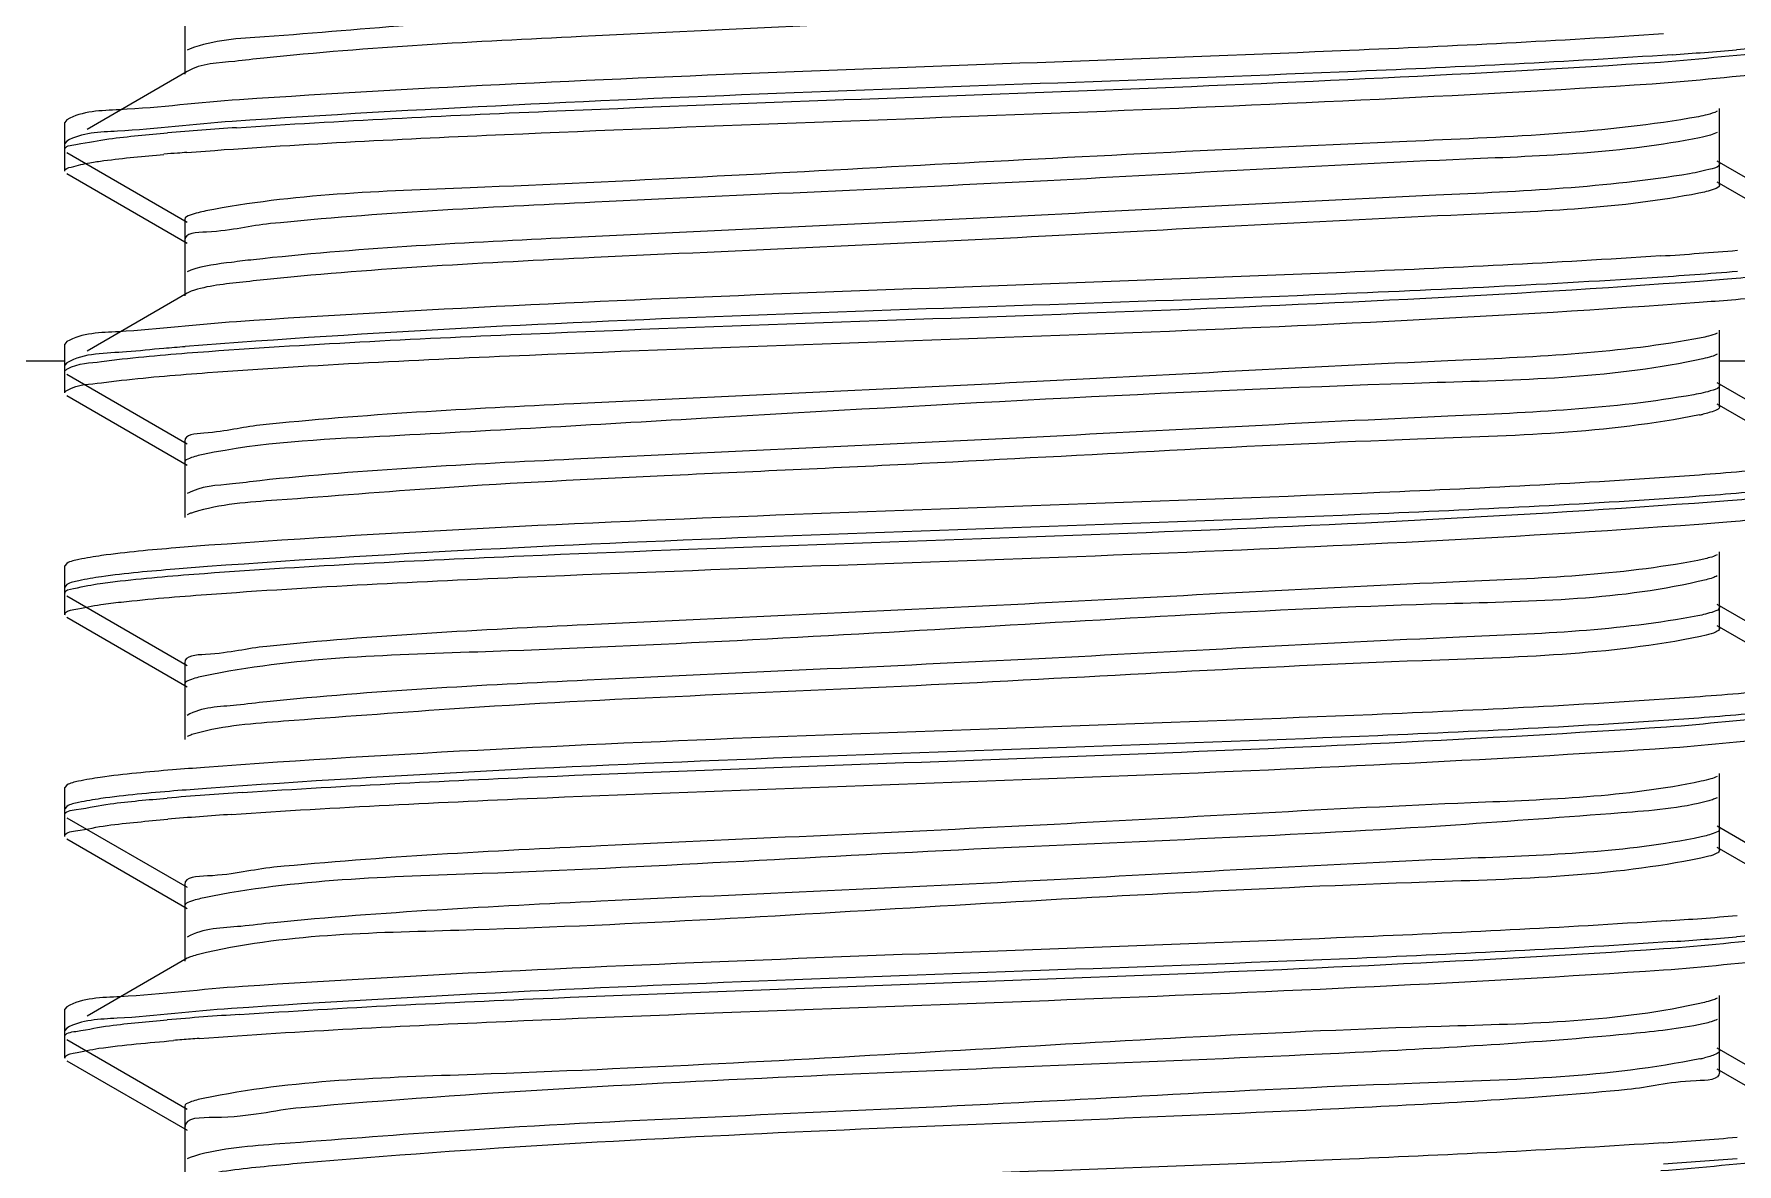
# Model space of a CAD drawing. Extents: x -409572 to -157272, y 600795 to 878326.
# Drawn here: x -396939.8 to -396825.6, y 822254.5 to 822330.3 of the extents above; entities that cross this region are included whole.
import ezdxf

# ---------------------------------------------------------------- set-up
doc = ezdxf.new("R2010")
doc.units = 0
doc.header["$LTSCALE"] = 1000
doc.header["$MEASUREMENT"] = 0
doc.layers.get('0').update_dxf_attribs({"linetype": 'CONTINUOUS'})

msp = doc.modelspace()

# ---------------------------------------------------------------- linework, layer by layer
at = {"linetype": 'CONTINUOUS'}
for p, q in [((-396929.69, 822332.75), (-396929.69, 822329.03)), ((-396929.69, 822331.32), (-396929.69, 822327.6)), ((-396929.32, 822329.31), (-396929.52, 822329.21)), ((-396929.52, 822327.79), (-396936.24, 822323.9)), ((-396826.73, 822321.58), (-396826.73, 822325.3)), ((-396937.6, 822324.54), (-396937.74, 822324.37)), ((-396937.74, 822322.51), (-396937.74, 822324.37)), ((-396937.74, 822322.51), (-396937.74, 822324.37)), ((-396826.73, 822320.16), (-396826.73, 822323.88)), ((-396937.6, 822323.11), (-396937.74, 822322.95)), ((-396937.74, 822321.09), (-396937.74, 822322.95)), ((-396937.74, 822321.09), (-396937.74, 822322.95)), ((-396937.6, 822322.35), (-396929.52, 822317.67)), ((-396818.82, 822317.1), (-396826.9, 822321.77)), ((-396937.6, 822320.93), (-396929.52, 822316.25)), ((-396818.82, 822315.67), (-396826.9, 822320.35)), ((-396929.69, 822317.86), (-396929.69, 822314.14)), ((-396929.69, 822316.44), (-396929.69, 822312.72)), ((-396929.28, 822314.44), (-396929.52, 822314.33)), ((-396929.52, 822312.91), (-396936.24, 822309.02)), ((-396929.25, 822313.03), (-396929.52, 822312.91)), ((-396826.73, 822306.7), (-396826.73, 822310.42)), ((-396937.6, 822309.65), (-396937.74, 822309.49)), ((-396937.74, 822307.63), (-396937.74, 822309.49)), ((-396937.74, 822307.63), (-396937.74, 822309.49)), ((-396826.73, 822305.28), (-396826.73, 822309)), ((-396937.74, 822308.34), (-397030.76, 822308.34)), ((-396937.6, 822308.23), (-396937.74, 822308.07)), ((-396937.74, 822306.21), (-396937.74, 822308.07)), ((-396937.74, 822306.21), (-396937.74, 822308.07)), ((-396725.66, 822308.34), (-396826.73, 822308.34)), ((-396937.6, 822307.47), (-396929.52, 822302.79)), ((-396818.82, 822302.21), (-396826.9, 822306.89)), ((-396937.6, 822306.04), (-396929.52, 822301.37)), ((-396818.82, 822300.79), (-396826.9, 822305.46)), ((-396929.69, 822302.98), (-396929.69, 822299.26)), ((-396929.69, 822301.56), (-396929.69, 822297.84)), ((-396826.73, 822291.82), (-396826.73, 822295.54)), ((-396937.6, 822294.77), (-396937.74, 822294.61)), ((-396937.74, 822292.75), (-396937.74, 822294.61)), ((-396937.74, 822292.75), (-396937.74, 822294.61)), ((-396826.73, 822290.39), (-396826.73, 822294.11)), ((-396937.6, 822293.35), (-396937.74, 822293.18)), ((-396937.74, 822291.32), (-396937.74, 822293.18)), ((-396937.74, 822291.32), (-396937.74, 822293.18)), ((-396937.6, 822292.58), (-396929.52, 822287.91)), ((-396818.82, 822287.33), (-396826.9, 822292.01)), ((-396937.6, 822291.16), (-396929.52, 822286.48)), ((-396818.82, 822285.91), (-396826.9, 822290.58)), ((-396827.64, 822289.95), (-396828.02, 822289.86)), ((-396929.69, 822288.1), (-396929.69, 822284.38)), ((-396929.69, 822286.67), (-396929.69, 822282.95)), ((-396826.73, 822276.93), (-396826.73, 822280.66)), ((-396937.6, 822279.89), (-396937.74, 822279.73)), ((-396937.74, 822277.87), (-396937.74, 822279.73)), ((-396937.74, 822277.87), (-396937.74, 822279.73)), ((-396826.73, 822275.51), (-396826.73, 822279.23)), ((-396937.6, 822278.46), (-396937.74, 822278.3)), ((-396937.74, 822276.44), (-396937.74, 822278.3)), ((-396937.74, 822276.44), (-396937.74, 822278.3)), ((-396937.6, 822277.7), (-396929.52, 822273.03)), ((-396818.82, 822272.45), (-396826.9, 822277.12)), ((-396937.6, 822276.28), (-396929.52, 822271.6)), ((-396818.82, 822271.02), (-396826.9, 822275.7)), ((-396827.46, 822275.11), (-396827.99, 822274.99)), ((-396929.69, 822273.21), (-396929.69, 822269.49)), ((-396929.69, 822271.79), (-396929.69, 822268.07)), ((-396929.52, 822268.26), (-396936.24, 822264.37)), ((-396826.73, 822262.05), (-396826.73, 822265.77)), ((-396937.6, 822265.01), (-396937.74, 822264.84)), ((-396937.74, 822262.98), (-396937.74, 822264.84)), ((-396937.74, 822262.98), (-396937.74, 822264.84)), ((-396826.73, 822260.63), (-396826.73, 822264.35)), ((-396937.6, 822263.58), (-396937.74, 822263.42)), ((-396937.74, 822261.56), (-396937.74, 822263.42)), ((-396937.74, 822261.56), (-396937.74, 822263.42)), ((-396937.6, 822262.82), (-396929.52, 822258.14)), ((-396818.82, 822257.56), (-396826.9, 822262.24)), ((-396937.6, 822261.39), (-396929.52, 822256.72)), ((-396818.82, 822256.14), (-396826.9, 822260.82)), ((-396929.69, 822258.33), (-396929.69, 822254.61)), ((-396929.69, 822256.91), (-396929.69, 822253.19))]:
    msp.add_line(p, q, dxfattribs=at)
for centre, radius, start, end in [((-396847.03, 822584.37), 256.03, 273.8318, 274.8033), ((-396909, 822063.55), 261.03, 93.7819, 94.8008), ((-396915.55, 822142.67), 180.23, 94.6548, 94.9427), ((-396912.89, 822110.15), 212.85, 94.4875, 94.6577), ((-396848.05, 822583.88), 269.04, 273.7005, 274.7995), ((-396914.68, 822119.26), 190.64, 94.5049, 94.936), ((-396830.52, 822316.83), 12.34, 281.4586, 282.5217), ((-396908.47, 822012.18), 267.77, 93.7138, 94.7991), ((-396909.47, 822023.42), 255.07, 93.8416, 94.804), ((-396847.54, 822532.8), 262.59, 273.7655, 274.8009), ((-396846.97, 822524.08), 255.27, 273.8398, 274.8035), ((-396908.72, 822000.53), 264.53, 93.7464, 94.7999), ((-396912.92, 822051.3), 212.17, 94.4273, 94.7392), ((-396910.08, 822014.83), 248.75, 94.2964, 94.4317), ((-396830.34, 822272.77), 11.49, 281.5273, 283.0317), ((-396847.8, 822521.17), 265.85, 273.7325, 274.8002), ((-396847.8, 822519.68), 265.78, 273.7327, 274.7996)]:
    msp.add_arc(centre, radius, start, end, dxfattribs=at)
for points, knots in [([(-396829.03, 822335.76), (-396835.81, 822334.7), (-396853.82, 822334.02), (-396877.37, 822332.78), (-396898.86, 822331.76), (-396912.74, 822331.12), (-396922.54, 822330.19), (-396927.75, 822329.91), (-396929.32, 822329.31)], [0, 0, 0, 0, 0.204799, 0.536352, 0.704101, 0.847377, 0.949834, 1, 1, 1, 1]), ([(-396828.31, 822334.45), (-396833.65, 822333.46), (-396848.58, 822332.9), (-396873.47, 822331.47), (-396900.12, 822330.3), (-396917.31, 822329.42), (-396924.39, 822328.68)], [0, 0, 0, 0, 0.169059, 0.463606, 0.77817, 1, 1, 1, 1]), ([(-396830.5, 822330.3), (-396837.52, 822329.83), (-396869.35, 822328.3), (-396901.23, 822327.54), (-396926.01, 822325.89)], [0, 0, 0, 0, 0.220558, 1, 1, 1, 1]), ([(-396830.69, 822328.42), (-396827.94, 822328.61), (-396824.09, 822329.14), (-396819.89, 822329.18), (-396818.82, 822329.79)], [0, 0, 0, 0, 0.69148, 1, 1, 1, 1]), ([(-396924.39, 822328.68), (-396925.04, 822328.62), (-396926.74, 822328.37), (-396928.58, 822328.34), (-396929.52, 822327.79)], [0, 0, 0, 0, 0.374179, 1, 1, 1, 1]), ([(-396829.92, 822328.91), (-396836.96, 822328.43), (-396869.16, 822326.88), (-396901.39, 822326.14), (-396926.5, 822324.43)], [0, 0, 0, 0, 0.219186, 1, 1, 1, 1]), ([(-396926.22, 822324.01), (-396919.25, 822324.48), (-396887.41, 822326.01), (-396855.53, 822326.78), (-396830.69, 822328.42)], [0, 0, 0, 0, 0.219018, 1, 1, 1, 1]), ([(-396831.25, 822326.96), (-396828.37, 822327.15), (-396824.34, 822327.71), (-396819.93, 822327.73), (-396818.82, 822328.37)], [0, 0, 0, 0, 0.692236, 1, 1, 1, 1]), ([(-396929.55, 822322.35), (-396922.86, 822322.87), (-396890.09, 822324.5), (-396857.29, 822325.28), (-396831.25, 822326.96)], [0, 0, 0, 0, 0.204514, 1, 1, 1, 1]), ([(-396926.01, 822325.89), (-396928.7, 822325.71), (-396932.46, 822325.19), (-396936.56, 822325.14), (-396937.6, 822324.54)], [0, 0, 0, 0, 0.691063, 1, 1, 1, 1]), ([(-396826.9, 822325.12), (-396827.1, 822325), (-396827.72, 822324.83), (-396828.34, 822324.71), (-396828.74, 822324.64)], [0, 0, 0, 0, 0.371353, 1, 1, 1, 1]), ([(-396926.5, 822324.43), (-396929.07, 822324.26), (-396932.67, 822323.76), (-396936.6, 822323.69), (-396937.6, 822323.11)], [0, 0, 0, 0, 0.690332, 1, 1, 1, 1]), ([(-396828.74, 822324.64), (-396834.99, 822323.6), (-396851.95, 822322.96), (-396879.21, 822321.57), (-396906.03, 822320.05), (-396922.45, 822319.57), (-396928.27, 822318.42)], [0, 0, 0, 0, 0.190819, 0.5086, 0.821571, 1, 1, 1, 1]), ([(-396826.9, 822323.69), (-396827.04, 822323.61), (-396827.43, 822323.48), (-396827.83, 822323.39), (-396828.07, 822323.34)], [0, 0, 0, 0, 0.390278, 1, 1, 1, 1]), ([(-396937.74, 822322.51), (-396937.74, 822322.79), (-396936.26, 822322.97), (-396935.52, 822323.17), (-396934.78, 822323.26)], [0, 0, 0, 0, 0.27103, 1, 1, 1, 1]), ([(-396828.07, 822323.34), (-396833.21, 822322.29), (-396847.91, 822321.81), (-396872.56, 822320.33), (-396899.31, 822319.18), (-396916.7, 822318.29), (-396923.93, 822317.57)], [0, 0, 0, 0, 0.163938, 0.456535, 0.773032, 1, 1, 1, 1]), ([(-396937.74, 822321.09), (-396937.74, 822321.26), (-396936.94, 822321.47), (-396936.48, 822321.58), (-396936.05, 822321.66)], [0, 0, 0, 0, 0.282056, 1, 1, 1, 1]), ([(-396936.05, 822321.66), (-396935.74, 822321.71), (-396934.09, 822321.95), (-396932.43, 822322.1), (-396931.08, 822322.22)], [0, 0, 0, 0, 0.190856, 1, 1, 1, 1]), ([(-396826.73, 822321.58), (-396826.74, 822321.38), (-396827.68, 822321.14), (-396828.23, 822321.01), (-396828.74, 822320.92)], [0, 0, 0, 0, 0.282326, 1, 1, 1, 1]), ([(-396828.74, 822320.92), (-396834.35, 822319.98), (-396849.66, 822319.34), (-396874.89, 822317.97), (-396901.34, 822316.77), (-396918.24, 822315.91), (-396925.08, 822315.15)], [0, 0, 0, 0, 0.176994, 0.474556, 0.786113, 1, 1, 1, 1]), ([(-396828.13, 822319.61), (-396833.3, 822318.58), (-396848.01, 822318.07), (-396872.67, 822316.61), (-396899.37, 822315.46), (-396916.72, 822314.57), (-396923.93, 822313.85)], [0, 0, 0, 0, 0.164905, 0.457517, 0.773479, 1, 1, 1, 1]), ([(-396826.74, 822320.16), (-396826.74, 822320.01), (-396827.37, 822319.77), (-396827.78, 822319.68), (-396828.13, 822319.61)], [0, 0, 0, 0, 0.292289, 1, 1, 1, 1]), ([(-396928.27, 822318.42), (-396928.63, 822318.35), (-396929.04, 822318.25), (-396929.69, 822318.01), (-396929.69, 822317.86)], [0, 0, 0, 0, 0.708966, 1, 1, 1, 1]), ([(-396923.93, 822317.57), (-396925.36, 822317.43), (-396926.72, 822316.99), (-396929.69, 822316.96), (-396929.69, 822316.44)], [0, 0, 0, 0, 0.733597, 1, 1, 1, 1]), ([(-396925.08, 822315.15), (-396925.57, 822315.1), (-396926.97, 822314.91), (-396928.41, 822314.76), (-396929.28, 822314.44)], [0, 0, 0, 0, 0.346189, 1, 1, 1, 1]), ([(-396830.69, 822315.4), (-396837.74, 822314.94), (-396869.58, 822313.41), (-396901.46, 822312.66), (-396926.22, 822310.99)], [0, 0, 0, 0, 0.221566, 1, 1, 1, 1]), ([(-396831.25, 822313.94), (-396838.79, 822313.45), (-396871.59, 822311.89), (-396904.45, 822311.31), (-396929.65, 822309.32)], [0, 0, 0, 0, 0.230084, 1, 1, 1, 1]), ([(-396923.93, 822313.85), (-396924.55, 822313.79), (-396926.33, 822313.57), (-396928.15, 822313.42), (-396929.25, 822313.03)], [0, 0, 0, 0, 0.349753, 1, 1, 1, 1]), ([(-396928.07, 822309), (-396920.87, 822309.52), (-396887.54, 822311.15), (-396854.16, 822311.8), (-396828.08, 822313.72)], [0, 0, 0, 0, 0.216266, 1, 1, 1, 1]), ([(-396828.08, 822313.72), (-396827.36, 822313.78), (-396825.02, 822313.96), (-396822.68, 822314.17), (-396821.08, 822314.4)], [0, 0, 0, 0, 0.307531, 1, 1, 1, 1]), ([(-396928.15, 822307.57), (-396920.96, 822308.1), (-396887.61, 822309.72), (-396854.21, 822310.37), (-396828.1, 822312.3)], [0, 0, 0, 0, 0.215878, 1, 1, 1, 1]), ([(-396828.1, 822312.3), (-396827.38, 822312.35), (-396825.04, 822312.53), (-396822.69, 822312.74), (-396821.08, 822312.97)], [0, 0, 0, 0, 0.307522, 1, 1, 1, 1]), ([(-396926.22, 822310.99), (-396928.85, 822310.81), (-396932.55, 822310.3), (-396936.57, 822310.24), (-396937.6, 822309.65)], [0, 0, 0, 0, 0.690751, 1, 1, 1, 1]), ([(-396826.9, 822310.23), (-396827.08, 822310.13), (-396827.6, 822309.98), (-396828.13, 822309.87), (-396828.46, 822309.81)], [0, 0, 0, 0, 0.37809, 1, 1, 1, 1]), ([(-396931.08, 822309.2), (-396931.92, 822309.13), (-396934.07, 822308.83), (-396936.43, 822308.91), (-396937.6, 822308.23)], [0, 0, 0, 0, 0.38257, 1, 1, 1, 1]), ([(-396935.26, 822308.32), (-396934.81, 822308.38), (-396932.41, 822308.67), (-396930.01, 822308.86), (-396928.07, 822309)], [0, 0, 0, 0, 0.19158, 1, 1, 1, 1]), ([(-396828.46, 822309.81), (-396833.9, 822308.83), (-396848.96, 822308.24), (-396873.98, 822306.84), (-396900.56, 822305.65), (-396917.65, 822304.78), (-396924.65, 822304.04)], [0, 0, 0, 0, 0.171902, 0.467529, 0.781017, 1, 1, 1, 1]), ([(-396826.9, 822308.81), (-396827.01, 822308.74), (-396827.33, 822308.63), (-396827.65, 822308.55), (-396827.85, 822308.5)], [0, 0, 0, 0, 0.399432, 1, 1, 1, 1]), ([(-396937.74, 822307.63), (-396937.74, 822307.71), (-396936.86, 822308.26), (-396936.05, 822308.21), (-396935.26, 822308.32)], [0, 0, 0, 0, 0.088842, 1, 1, 1, 1]), ([(-396827.85, 822308.5), (-396833.67, 822307.21), (-396856.28, 822306.73), (-396885.79, 822305.03), (-396913.35, 822303.42), (-396924.56, 822302.89), (-396928.44, 822302.08)], [0, 0, 0, 0, 0.17752, 0.667782, 0.88196, 1, 1, 1, 1]), ([(-396937.74, 822306.21), (-396937.74, 822306.28), (-396936.87, 822306.84), (-396936.06, 822306.78), (-396935.28, 822306.89)], [0, 0, 0, 0, 0.089015, 1, 1, 1, 1]), ([(-396935.28, 822306.89), (-396934.83, 822306.95), (-396932.46, 822307.24), (-396930.08, 822307.43), (-396928.15, 822307.57)], [0, 0, 0, 0, 0.191545, 1, 1, 1, 1]), ([(-396826.73, 822306.7), (-396826.74, 822306.52), (-396827.54, 822306.28), (-396828.02, 822306.16), (-396828.46, 822306.09)], [0, 0, 0, 0, 0.286129, 1, 1, 1, 1]), ([(-396828.46, 822306.09), (-396833.9, 822305.11), (-396848.96, 822304.52), (-396873.98, 822303.12), (-396900.56, 822301.93), (-396917.65, 822301.06), (-396924.65, 822300.32)], [0, 0, 0, 0, 0.171902, 0.467529, 0.781017, 1, 1, 1, 1]), ([(-396828.07, 822304.74), (-396834.27, 822303.48), (-396851.81, 822303.08), (-396874.91, 822301.67), (-396896.77, 822300.69), (-396911.22, 822299.99), (-396921.7, 822299.11), (-396927.31, 822298.75), (-396929.11, 822298.19)], [0, 0, 0, 0, 0.187537, 0.516126, 0.6871, 0.835564, 0.944057, 1, 1, 1, 1]), ([(-396826.74, 822305.28), (-396826.74, 822305.15), (-396827.22, 822304.93), (-396827.56, 822304.85), (-396827.85, 822304.78)], [0, 0, 0, 0, 0.300005, 1, 1, 1, 1]), ([(-396924.65, 822304.04), (-396925.9, 822303.9), (-396927.1, 822303.53), (-396929.69, 822303.44), (-396929.68, 822302.98)], [0, 0, 0, 0, 0.733399, 1, 1, 1, 1]), ([(-396928.44, 822302.08), (-396928.76, 822302.01), (-396929.13, 822301.93), (-396929.68, 822301.69), (-396929.68, 822301.56)], [0, 0, 0, 0, 0.704879, 1, 1, 1, 1]), ([(-396821.08, 822301.38), (-396821.52, 822301.31), (-396823.85, 822301.03), (-396826.19, 822300.84), (-396828.08, 822300.7)], [0, 0, 0, 0, 0.191299, 1, 1, 1, 1]), ([(-396924.65, 822300.32), (-396925.26, 822300.25), (-396926.87, 822300.01), (-396928.63, 822299.97), (-396929.52, 822299.45)], [0, 0, 0, 0, 0.373077, 1, 1, 1, 1]), ([(-396828.08, 822300.7), (-396835.22, 822300.17), (-396868.55, 822298.55), (-396901.93, 822297.88), (-396928.07, 822295.98)], [0, 0, 0, 0, 0.214619, 1, 1, 1, 1]), ([(-396821.08, 822299.95), (-396821.53, 822299.89), (-396823.86, 822299.6), (-396826.21, 822299.41), (-396828.1, 822299.27)], [0, 0, 0, 0, 0.191309, 1, 1, 1, 1]), ([(-396928.36, 822294.1), (-396921.22, 822294.62), (-396887.91, 822296.25), (-396854.54, 822296.92), (-396828.41, 822298.82)], [0, 0, 0, 0, 0.214433, 1, 1, 1, 1]), ([(-396828.1, 822299.27), (-396835.26, 822298.75), (-396868.61, 822297.12), (-396902.01, 822296.46), (-396928.15, 822294.55)], [0, 0, 0, 0, 0.214875, 1, 1, 1, 1]), ([(-396828.41, 822298.82), (-396827.66, 822298.87), (-396825.25, 822299.06), (-396822.83, 822299.27), (-396821.17, 822299.5)], [0, 0, 0, 0, 0.307277, 1, 1, 1, 1]), ([(-396929.11, 822298.19), (-396929.19, 822298.16), (-396929.33, 822298.12), (-396929.47, 822298.06), (-396929.52, 822298.02)], [0, 0, 0, 0, 0.565784, 1, 1, 1, 1]), ([(-396928.23, 822292.68), (-396921.05, 822293.21), (-396887.69, 822294.83), (-396854.27, 822295.49), (-396828.13, 822297.41)], [0, 0, 0, 0, 0.215487, 1, 1, 1, 1]), ([(-396828.13, 822297.41), (-396827.41, 822297.47), (-396825.06, 822297.65), (-396822.71, 822297.86), (-396821.09, 822298.09)], [0, 0, 0, 0, 0.307507, 1, 1, 1, 1]), ([(-396935.26, 822295.29), (-396935.77, 822295.22), (-396936.55, 822295.09), (-396937.35, 822294.91), (-396937.6, 822294.77)], [0, 0, 0, 0, 0.644191, 1, 1, 1, 1]), ([(-396928.07, 822295.98), (-396928.81, 822295.92), (-396931.21, 822295.74), (-396933.61, 822295.52), (-396935.26, 822295.29)], [0, 0, 0, 0, 0.307204, 1, 1, 1, 1]), ([(-396826.9, 822295.35), (-396827.05, 822295.26), (-396827.49, 822295.12), (-396827.93, 822295.02), (-396828.2, 822294.97)], [0, 0, 0, 0, 0.385626, 1, 1, 1, 1]), ([(-396935.35, 822293.42), (-396934.91, 822293.48), (-396932.58, 822293.77), (-396930.25, 822293.96), (-396928.36, 822294.1)], [0, 0, 0, 0, 0.191269, 1, 1, 1, 1]), ([(-396928.15, 822294.55), (-396928.88, 822294.49), (-396931.26, 822294.31), (-396933.65, 822294.1), (-396935.28, 822293.87)], [0, 0, 0, 0, 0.307253, 1, 1, 1, 1]), ([(-396828.2, 822294.97), (-396833.45, 822293.95), (-396848.28, 822293.43), (-396873.07, 822291.98), (-396899.76, 822290.82), (-396917.04, 822289.93), (-396924.19, 822289.2)], [0, 0, 0, 0, 0.166793, 0.460477, 0.775901, 1, 1, 1, 1]), ([(-396826.9, 822293.93), (-396826.99, 822293.87), (-396827.24, 822293.78), (-396827.49, 822293.71), (-396827.64, 822293.67)], [0, 0, 0, 0, 0.409846, 1, 1, 1, 1]), ([(-396937.74, 822292.75), (-396937.74, 822292.98), (-396936.57, 822293.18), (-396935.95, 822293.34), (-396935.35, 822293.42)], [0, 0, 0, 0, 0.274668, 1, 1, 1, 1]), ([(-396935.28, 822293.87), (-396935.79, 822293.8), (-396936.56, 822293.66), (-396937.36, 822293.49), (-396937.6, 822293.35)], [0, 0, 0, 0, 0.643834, 1, 1, 1, 1]), ([(-396827.64, 822293.67), (-396833.3, 822292.28), (-396850.09, 822292.11), (-396877.46, 822290.38), (-396905.22, 822288.86), (-396922.4, 822288.46), (-396928.43, 822287.2)], [0, 0, 0, 0, 0.173176, 0.493211, 0.817077, 1, 1, 1, 1]), ([(-396937.74, 822291.32), (-396937.74, 822291.56), (-396936.55, 822291.76), (-396935.92, 822291.92), (-396935.31, 822292)], [0, 0, 0, 0, 0.274365, 1, 1, 1, 1]), ([(-396935.31, 822292), (-396934.86, 822292.07), (-396932.51, 822292.35), (-396930.14, 822292.54), (-396928.23, 822292.68)], [0, 0, 0, 0, 0.191422, 1, 1, 1, 1]), ([(-396826.74, 822291.82), (-396826.74, 822291.66), (-396827.4, 822291.42), (-396827.83, 822291.32), (-396828.2, 822291.25)], [0, 0, 0, 0, 0.290766, 1, 1, 1, 1]), ([(-396828.2, 822291.25), (-396833.45, 822290.23), (-396848.28, 822289.71), (-396873.07, 822288.26), (-396899.76, 822287.1), (-396917.04, 822286.21), (-396924.19, 822285.48)], [0, 0, 0, 0, 0.166793, 0.460477, 0.775901, 1, 1, 1, 1]), ([(-396828.02, 822289.86), (-396834.13, 822288.6), (-396851.48, 822288.22), (-396879.37, 822286.47), (-396904.91, 822285.57), (-396921.3, 822284.29), (-396927.03, 822283.88), (-396928.95, 822283.35)], [0, 0, 0, 0, 0.184985, 0.511081, 0.830893, 0.941203, 1, 1, 1, 1]), ([(-396826.74, 822290.39), (-396826.74, 822290.29), (-396827.12, 822290.08), (-396827.41, 822290), (-396827.64, 822289.95)], [0, 0, 0, 0, 0.307791, 1, 1, 1, 1]), ([(-396924.19, 822289.2), (-396925.56, 822289.06), (-396926.86, 822288.65), (-396929.69, 822288.6), (-396929.68, 822288.1)], [0, 0, 0, 0, 0.734217, 1, 1, 1, 1]), ([(-396928.43, 822287.2), (-396928.75, 822287.13), (-396929.12, 822287.05), (-396929.68, 822286.81), (-396929.68, 822286.67)], [0, 0, 0, 0, 0.705094, 1, 1, 1, 1]), ([(-396821.17, 822286.48), (-396821.63, 822286.42), (-396824.03, 822286.12), (-396826.45, 822285.94), (-396828.41, 822285.79)], [0, 0, 0, 0, 0.191493, 1, 1, 1, 1]), ([(-396924.19, 822285.48), (-396924.86, 822285.41), (-396926.63, 822285.15), (-396928.55, 822285.13), (-396929.52, 822284.56)], [0, 0, 0, 0, 0.375015, 1, 1, 1, 1]), ([(-396828.41, 822285.79), (-396835.61, 822285.27), (-396868.93, 822283.65), (-396902.3, 822283), (-396928.36, 822281.07)], [0, 0, 0, 0, 0.21655, 1, 1, 1, 1]), ([(-396830.3, 822283.8), (-396827.64, 822283.98), (-396823.92, 822284.5), (-396819.85, 822284.55), (-396818.82, 822285.14)], [0, 0, 0, 0, 0.690888, 1, 1, 1, 1]), ([(-396821.09, 822285.07), (-396821.54, 822285), (-396823.88, 822284.72), (-396826.23, 822284.53), (-396828.13, 822284.39)], [0, 0, 0, 0, 0.191315, 1, 1, 1, 1]), ([(-396828.13, 822284.39), (-396835.3, 822283.86), (-396868.67, 822282.23), (-396902.09, 822281.58), (-396928.23, 822279.66)], [0, 0, 0, 0, 0.215154, 1, 1, 1, 1]), ([(-396925.81, 822279.39), (-396918.78, 822279.86), (-396886.94, 822281.38), (-396855.07, 822282.14), (-396830.3, 822283.8)], [0, 0, 0, 0, 0.221116, 1, 1, 1, 1]), ([(-396829.87, 822282.41), (-396827.31, 822282.58), (-396823.73, 822283.08), (-396819.82, 822283.15), (-396818.82, 822283.72)], [0, 0, 0, 0, 0.690218, 1, 1, 1, 1]), ([(-396928.95, 822283.35), (-396929.06, 822283.32), (-396929.26, 822283.26), (-396929.45, 822283.18), (-396929.52, 822283.14)], [0, 0, 0, 0, 0.579307, 1, 1, 1, 1]), ([(-396926.56, 822277.92), (-396919.51, 822278.4), (-396887.28, 822279.95), (-396855.01, 822280.69), (-396829.87, 822282.41)], [0, 0, 0, 0, 0.219072, 1, 1, 1, 1]), ([(-396935.35, 822280.4), (-396935.84, 822280.33), (-396936.59, 822280.2), (-396937.36, 822280.03), (-396937.6, 822279.89)], [0, 0, 0, 0, 0.642717, 1, 1, 1, 1]), ([(-396928.36, 822281.07), (-396929.08, 822281.02), (-396931.41, 822280.84), (-396933.74, 822280.63), (-396935.35, 822280.4)], [0, 0, 0, 0, 0.307563, 1, 1, 1, 1]), ([(-396826.9, 822280.47), (-396827.03, 822280.39), (-396827.38, 822280.27), (-396827.75, 822280.18), (-396827.97, 822280.14)], [0, 0, 0, 0, 0.394192, 1, 1, 1, 1]), ([(-396928.23, 822279.66), (-396928.96, 822279.61), (-396931.32, 822279.42), (-396933.69, 822279.21), (-396935.31, 822278.98)], [0, 0, 0, 0, 0.30739, 1, 1, 1, 1]), ([(-396827.97, 822280.14), (-396833.03, 822279.07), (-396847.61, 822278.62), (-396872.16, 822277.12), (-396898.96, 822275.98), (-396916.42, 822275.08), (-396923.71, 822274.37)], [0, 0, 0, 0, 0.161662, 0.453393, 0.770761, 1, 1, 1, 1]), ([(-396937.74, 822277.87), (-396937.74, 822278.15), (-396936.22, 822278.32), (-396935.46, 822278.53), (-396934.69, 822278.63)], [0, 0, 0, 0, 0.270591, 1, 1, 1, 1]), ([(-396935.31, 822278.98), (-396935.81, 822278.91), (-396936.58, 822278.78), (-396937.36, 822278.6), (-396937.6, 822278.46)], [0, 0, 0, 0, 0.643387, 1, 1, 1, 1]), ([(-396827.46, 822278.83), (-396829.36, 822278.31), (-396835.08, 822277.9), (-396851.46, 822276.61), (-396877.01, 822275.72), (-396904.91, 822273.96), (-396922.28, 822273.58), (-396928.39, 822272.32)], [0, 0, 0, 0, 0.058552, 0.168707, 0.488491, 0.814803, 1, 1, 1, 1]), ([(-396826.9, 822279.04), (-396826.97, 822279), (-396827.16, 822278.92), (-396827.35, 822278.86), (-396827.46, 822278.83)], [0, 0, 0, 0, 0.421757, 1, 1, 1, 1]), ([(-396937.74, 822276.44), (-396937.74, 822276.71), (-396936.32, 822276.89), (-396935.61, 822277.08), (-396934.89, 822277.18)], [0, 0, 0, 0, 0.271621, 1, 1, 1, 1]), ([(-396826.74, 822276.93), (-396826.74, 822276.8), (-396827.28, 822276.57), (-396827.66, 822276.48), (-396827.97, 822276.41)], [0, 0, 0, 0, 0.296339, 1, 1, 1, 1]), ([(-396827.97, 822276.41), (-396833.03, 822275.35), (-396847.61, 822274.9), (-396872.16, 822273.4), (-396898.96, 822272.26), (-396916.42, 822271.36), (-396923.71, 822270.65)], [0, 0, 0, 0, 0.161662, 0.453393, 0.770761, 1, 1, 1, 1]), ([(-396827.99, 822274.99), (-396834.01, 822273.73), (-396851.17, 822273.33), (-396878.91, 822271.8), (-396906.29, 822270.08), (-396923.08, 822269.9), (-396928.76, 822268.52)], [0, 0, 0, 0, 0.182739, 0.506392, 0.826439, 1, 1, 1, 1]), ([(-396826.74, 822275.51), (-396826.74, 822275.42), (-396827.03, 822275.23), (-396827.27, 822275.16), (-396827.46, 822275.11)], [0, 0, 0, 0, 0.317499, 1, 1, 1, 1]), ([(-396923.71, 822274.37), (-396925.2, 822274.22), (-396926.6, 822273.76), (-396929.69, 822273.75), (-396929.68, 822273.21)], [0, 0, 0, 0, 0.73489, 1, 1, 1, 1]), ([(-396928.39, 822272.32), (-396928.72, 822272.25), (-396929.11, 822272.17), (-396929.68, 822271.93), (-396929.68, 822271.79)], [0, 0, 0, 0, 0.705716, 1, 1, 1, 1]), ([(-396923.71, 822270.65), (-396924.45, 822270.57), (-396926.37, 822270.3), (-396928.46, 822270.3), (-396929.52, 822269.68)], [0, 0, 0, 0, 0.376776, 1, 1, 1, 1]), ([(-396830.3, 822270.78), (-396837.28, 822270.31), (-396869.12, 822268.78), (-396900.99, 822268.01), (-396925.81, 822266.37)], [0, 0, 0, 0, 0.219496, 1, 1, 1, 1]), ([(-396830.5, 822268.91), (-396827.79, 822269.09), (-396824, 822269.61), (-396819.87, 822269.66), (-396818.82, 822270.26)], [0, 0, 0, 0, 0.691188, 1, 1, 1, 1]), ([(-396829.87, 822269.38), (-396836.92, 822268.9), (-396869.15, 822267.35), (-396901.42, 822266.61), (-396926.56, 822264.89)], [0, 0, 0, 0, 0.219115, 1, 1, 1, 1]), ([(-396926.01, 822264.49), (-396919.01, 822264.96), (-396887.17, 822266.49), (-396855.3, 822267.26), (-396830.5, 822268.91)], [0, 0, 0, 0, 0.220088, 1, 1, 1, 1]), ([(-396830.49, 822267.48), (-396827.79, 822267.66), (-396824, 822268.19), (-396819.87, 822268.23), (-396818.82, 822268.84)], [0, 0, 0, 0, 0.691187, 1, 1, 1, 1]), ([(-396928.76, 822268.52), (-396928.92, 822268.48), (-396929.17, 822268.41), (-396929.43, 822268.31), (-396929.52, 822268.26)], [0, 0, 0, 0, 0.591078, 1, 1, 1, 1]), ([(-396928.71, 822262.88), (-396921.87, 822263.39), (-396889.13, 822265), (-396856.35, 822265.76), (-396830.49, 822267.48)], [0, 0, 0, 0, 0.209378, 1, 1, 1, 1]), ([(-396925.81, 822266.37), (-396928.54, 822266.19), (-396932.37, 822265.66), (-396936.54, 822265.61), (-396937.6, 822265.01)], [0, 0, 0, 0, 0.691369, 1, 1, 1, 1]), ([(-396826.9, 822265.58), (-396827, 822265.52), (-396827.29, 822265.42), (-396827.58, 822265.34), (-396827.75, 822265.3)], [0, 0, 0, 0, 0.403878, 1, 1, 1, 1]), ([(-396926.56, 822264.89), (-396929.11, 822264.72), (-396932.7, 822264.22), (-396936.6, 822264.15), (-396937.6, 822263.58)], [0, 0, 0, 0, 0.690219, 1, 1, 1, 1]), ([(-396827.75, 822265.3), (-396833.51, 822263.96), (-396850.33, 822263.71), (-396877.73, 822262.05), (-396905.38, 822260.5), (-396922.45, 822260.11), (-396928.44, 822258.85)], [0, 0, 0, 0, 0.175623, 0.495702, 0.818204, 1, 1, 1, 1]), ([(-396937.74, 822262.98), (-396937.74, 822263.26), (-396936.24, 822263.44), (-396935.49, 822263.64), (-396934.73, 822263.74)], [0, 0, 0, 0, 0.270787, 1, 1, 1, 1]), ([(-396832.93, 822263.17), (-396839, 822262.59), (-396868.66, 822260.89), (-396898.37, 822260.27), (-396921.88, 822258.23)], [0, 0, 0, 0, 0.20523, 1, 1, 1, 1]), ([(-396827.3, 822264), (-396827.58, 822263.91), (-396829.44, 822263.51), (-396831.33, 822263.33), (-396832.93, 822263.17)], [0, 0, 0, 0, 0.153853, 1, 1, 1, 1]), ([(-396826.9, 822264.16), (-396826.95, 822264.13), (-396827.08, 822264.07), (-396827.22, 822264.02), (-396827.3, 822264)], [0, 0, 0, 0, 0.435445, 1, 1, 1, 1]), ([(-396937.74, 822261.56), (-396937.74, 822261.78), (-396936.62, 822261.98), (-396936.02, 822262.13), (-396935.44, 822262.22)], [0, 0, 0, 0, 0.275063, 1, 1, 1, 1]), ([(-396826.74, 822262.05), (-396826.74, 822261.94), (-396827.17, 822261.72), (-396827.49, 822261.64), (-396827.75, 822261.58)], [0, 0, 0, 0, 0.303248, 1, 1, 1, 1]), ([(-396828.05, 822261.52), (-396834.21, 822260.25), (-396851.66, 822259.87), (-396879.65, 822258.11), (-396905.23, 822257.23), (-396921.53, 822255.92), (-396927.19, 822255.53), (-396929.04, 822254.99)], [0, 0, 0, 0, 0.186373, 0.513855, 0.833476, 0.942785, 1, 1, 1, 1]), ([(-396826.74, 822260.63), (-396826.73, 822260.07), (-396829.94, 822260.08), (-396831.39, 822259.6), (-396832.93, 822259.45)], [0, 0, 0, 0, 0.264839, 1, 1, 1, 1]), ([(-396928.44, 822258.85), (-396928.75, 822258.79), (-396929.13, 822258.7), (-396929.68, 822258.47), (-396929.68, 822258.33)], [0, 0, 0, 0, 0.704918, 1, 1, 1, 1]), ([(-396832.93, 822259.45), (-396839, 822258.87), (-396868.66, 822257.17), (-396898.37, 822256.55), (-396921.88, 822254.51)], [0, 0, 0, 0, 0.20523, 1, 1, 1, 1]), ([(-396921.88, 822258.23), (-396923.82, 822258.06), (-396925.61, 822257.43), (-396929.69, 822257.61), (-396929.69, 822256.91)], [0, 0, 0, 0, 0.735758, 1, 1, 1, 1]), ([(-396830.5, 822255.88), (-396837.51, 822255.42), (-396869.35, 822253.89), (-396901.22, 822253.13), (-396926.01, 822251.47)], [0, 0, 0, 0, 0.220524, 1, 1, 1, 1]), ([(-396830.68, 822254.01), (-396827.93, 822254.19), (-396824.09, 822254.72), (-396819.89, 822254.77), (-396818.82, 822255.38)], [0, 0, 0, 0, 0.691471, 1, 1, 1, 1]), ([(-396929.04, 822254.99), (-396929.13, 822254.96), (-396929.3, 822254.91), (-396929.46, 822254.84), (-396929.52, 822254.8)], [0, 0, 0, 0, 0.572013, 1, 1, 1, 1]), ([(-396921.88, 822254.51), (-396922.61, 822254.44), (-396924.84, 822254.23), (-396927.08, 822254.01), (-396928.56, 822253.68)], [0, 0, 0, 0, 0.327573, 1, 1, 1, 1])]:
    msp.add_open_spline(points, degree=3, knots=knots, dxfattribs=at)
for points in [[(-396821.55, 822329.65), (-396822.89, 822329.48), (-396824.24, 822329.35), (-396825.59, 822329.24)], [(-396934.78, 822323.26), (-396933.47, 822323.43), (-396932.16, 822323.55), (-396930.85, 822323.67)], [(-396825.53, 822314.36), (-396827.43, 822314.2), (-396829.34, 822314.06), (-396831.25, 822313.94)], [(-396934.69, 822278.63), (-396933.42, 822278.79), (-396932.15, 822278.91), (-396930.87, 822279.01)], [(-396934.89, 822277.18), (-396933.54, 822277.35), (-396932.19, 822277.48), (-396930.83, 822277.59)], [(-396821.54, 822270.12), (-396822.89, 822269.95), (-396824.24, 822269.82), (-396825.59, 822269.71)], [(-396934.73, 822263.74), (-396933.44, 822263.9), (-396932.15, 822264.02), (-396930.86, 822264.13)], [(-396935.44, 822262.22), (-396933.78, 822262.46), (-396932.12, 822262.6), (-396930.45, 822262.74)]]:
    msp.add_open_spline(points, degree=3, dxfattribs=at)

doc.saveas('drawing.dxf')
